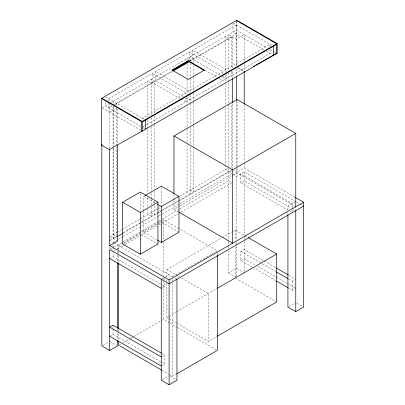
<?xml version="1.0" encoding="UTF-8"?>
<svg xmlns="http://www.w3.org/2000/svg" width="405" height="405" viewBox="0 0 405 405"><rect width="100%" height="100%" fill="white"/><g stroke="black" fill="none" stroke-linecap="round" stroke-linejoin="round"><path stroke-width="0.3" stroke-dasharray="2.02 1.52" d="M236.358 24.928L108.57 98.704L108.57 101.118M102.328 107.487L108.646 103.837M110.656 102.678L236.358 30.107L267.442 48.048M111.851 105.872L108.57 107.765L108.57 103.538M113.602 104.86L172.191 71.032M189.277 61.17L236.358 33.99M115.121 104.47L172.611 71.275M190.132 61.16L232.293 36.82L232.293 68.41M109.694 112.296L116.493 108.368M142.747 126.861L146.023 124.973M146.569 124.654L269.983 53.404L269.983 49.78M143.684 210.813L143.684 196.339L144.752 195.721M109.694 236.55L116.812 232.44M117.359 232.126L121.738 229.594M122.285 229.281L139.806 219.161M140.358 218.847L157.327 209.046M157.879 208.732L160.613 207.152M179.779 196.086L228.511 167.953M110.241 240.114L116.888 236.277M123.383 232.531L231.873 169.892L231.873 103.548M116.761 236.839L113.476 238.732L113.476 146.488M123.333 233.042L140.854 222.927M141.401 222.613L158.375 212.812M158.922 212.493L161.661 210.914M162.208 210.6L179.182 200.799M179.729 200.485L232.293 170.135M113.056 242.372L117.982 239.527M118.533 239.213L122.912 236.682M123.459 236.368L158.502 216.138M159.049 215.819L179.309 204.125M179.855 203.806L231.873 173.775L225.15 169.892L225.15 166.733M294.891 197.215L244.205 167.953L236.358 172.479L233.219 170.667M173.963 200.47L173.963 209.329L179.405 206.185M179.952 205.872L232.718 175.405M233.265 175.092L237.072 172.894L294.678 206.155M110.216 249.191L113.527 247.278M113.876 247.075L122.836 241.906M123.383 241.588L140.905 231.473M141.451 231.159L158.426 221.358M158.973 221.044L161.711 219.459M162.258 219.145L179.233 209.344M179.779 209.031L228.511 180.893L231.873 182.837L180.954 212.235M295.979 201.731L244.205 171.836L236.358 176.362L232.171 173.947M118.66 249.394L118.66 245.612L123.034 243.086M123.581 242.767L158.578 222.563M159.124 222.249L161.311 220.988M161.858 220.669L163.498 219.723L178.17 228.197M123.722 243.415L139.771 234.151M143.684 211.445L143.684 232.212L157.591 224.183M158.127 223.874L160.264 222.639M114.149 250.801L115.248 250.168M117.435 248.908L124.553 244.797M125.105 244.478L158.502 225.195M159.049 224.881L178.215 213.815M109.694 258.552L113.056 256.613L160.274 283.875M292.405 207.775L292.405 203.543L240.838 173.775L240.838 182.837L244.205 180.893L291.423 208.155M166.86 277.116L166.86 269.558L221.56 237.973M222.107 237.659L231.954 231.974M232.5 231.66L235.234 230.081L244.514 235.437M161.256 279.263L163.655 277.876M165.442 276.848L169.103 274.732L169.103 278.518M295.285 201.882L287.92 206.135L287.92 209.922M172.464 276.676L217.303 250.786L178.716 228.511M162.218 287.768L164.617 286.381L164.617 282.756M252.239 267.077L240.838 260.496L240.838 251.434L244.205 249.495L263.741 260.774M109.694 336.211L113.056 334.272L160.274 361.533M240.838 260.496L244.205 258.552L255.601 265.133M102.895 345.318L108.646 341.992M228.511 250.705L228.511 272.793L236.358 268.262L243.678 272.489M119.753 344.64L120.847 344.012M123.034 342.746L130.142 338.646M130.688 338.327L161.311 320.649M161.858 320.335L163.498 319.388L169.477 322.841M166.86 283.419L166.86 317.444L168.5 316.497M169.047 316.183L176.16 312.078M176.707 311.759L216.64 288.709M161.256 356.921L164.617 354.983L164.617 364.039L162.218 365.426M288.603 279.01L292.405 281.207L295.285 279.541M288.603 288.071L292.405 290.264L295.766 288.325M176.681 323.119L208.332 341.39L216.538 336.651M162.304 379.617L168.581 375.992M288.967 306.489L295.245 302.864M169.204 374.453L172.464 376.336L176.291 374.129M233.472 23.262L273.35 46.286M270.165 49.623L273.436 51.516M273.983 51.83L276.711 53.404M264.075 49.992L232.996 32.046L232.996 22.989M266.257 51.253L273.35 55.343M228.511 38.521L225.15 36.577L225.15 72.591M238.383 67.751L243.618 70.774M237.401 67.716L243.678 71.341M220.305 75.198L192.643 59.226L192.643 50.169L226.268 69.584L226.268 71.999M223.013 76.763L226.268 78.641L226.268 74.414M190.401 60.522L187.039 58.578L187.039 60.477M205.006 70.247L216.938 77.137M219.11 78.393L222.907 80.585L222.907 76.358M183.313 96.552L155.652 80.585L155.652 71.523L189.277 90.938L189.277 93.96M186.027 98.121L189.277 100L189.277 96.375M180.493 98.81L152.29 82.524L152.29 73.467L185.915 92.882L185.915 95.296M181.035 99.124L185.915 101.939L185.915 97.711M151.166 83.172L147.805 81.233L147.805 117.242M296.526 202.044L303.613 206.135M105.69 97.038L144.474 119.429M291.964 208.469L295.766 210.666L295.766 207.284M240.838 182.837L288.061 210.099M290.233 211.354L291.317 211.977M140.656 126.284L105.209 105.821L105.209 101.594M142.681 127.453L145.562 129.119M102.369 108.064L140.565 130.116M190.401 189.955L193.762 191.894L193.762 148.301M245.06 235.75L247.789 237.325M264.288 261.088L275.683 267.67M288.709 275.187L295.225 278.949M173.963 209.329L178.311 211.84M240.838 251.434L276.119 271.806M143.684 196.339L155.449 203.133M257.772 266.389L275.683 276.731M276.225 277.04L287.079 283.308M287.626 283.621L295.225 288.011M252.781 267.391L276.119 280.862M151.166 212.605L154.528 214.549L154.528 205.7M161.868 222.33L178.985 232.212M296.809 303.163L303.613 307.091M228.511 272.793L235.831 277.02M235.781 278.286L276.164 301.598M143.684 232.212L157.054 239.932M141.375 234.46L157.96 244.033M113.056 234.606L116.417 236.55L116.417 146.828M110.175 236.829L116.493 240.474M166.86 269.558L177.228 275.542M177.775 275.856L179.41 276.802M181.592 278.063L208.332 293.498L208.332 341.39M109.694 240.433L113.354 242.544M113.876 242.848L117.541 244.964L117.541 250.639M118.66 245.612L172.763 276.848M174.854 278.053L176.423 278.959M160.82 284.188L164.617 286.381M166.86 317.444L168.495 318.391M169.042 318.705L176.14 322.8M170.019 323.155L177.086 327.23M177.628 327.544L216.214 349.824M161.904 353.413L164.617 354.983M160.82 361.847L164.617 364.039M162.137 370.378L168.662 374.139M109.694 341.39L116.493 345.318M170.151 376.296L176.95 380.219M292.405 210.19L292.405 211.395M292.405 281.207L292.405 290.264M287.92 212.443L287.92 214.336M269.983 46.757L269.983 44.342L142.201 118.118L142.201 120.533M244.205 61.803L244.205 34.638L236.358 39.163L228.511 34.638L228.511 72.004M244.205 64.329L244.205 70.647M244.205 104.768L244.205 162.263M244.205 162.896L244.205 167.953M244.205 171.836L244.205 236.824M244.205 237.457L244.205 240.61M244.205 241.243L244.205 272.793M237.072 100.779L237.072 167.199M237.072 167.832L237.072 172.894M236.814 21.511L236.814 65.585M236.358 21.045L236.358 66.481M236.358 68.637L236.358 76.221M236.358 101.083L236.358 166.794M236.358 169.082L236.358 240.094M236.358 242.362L236.358 277.324M235.234 230.081L235.234 240.793M235.234 243.314L235.234 244.574M235.234 247.09L235.234 277.972M232.293 71.569L232.293 77.887M232.293 103.791L232.293 168.87M231.873 36.577L231.873 68.167M231.873 71.326L231.873 78.276M228.511 72.637L228.511 103.503M228.511 104.136L228.511 168.045M228.511 168.677L228.511 241.243M228.511 241.876L228.511 245.658M228.511 246.291L228.511 250.077M225.15 75.117L225.15 82.068M225.15 84.594L225.15 105.447M225.15 107.973L225.15 166.101M222.907 73.938L222.907 71.523L189.277 52.108L189.277 59.96M217.303 253.312L217.303 254.573M193.762 63.003L193.762 58.578L190.401 56.639L190.401 61.064M193.762 65.529L193.762 76.904M193.762 77.537L193.762 92.699M193.762 93.332L193.762 101.544M193.762 102.176L193.762 124.922M193.762 125.555L193.762 147.668M190.401 63.59L190.401 78.211M190.401 78.752L190.401 92.745M190.401 95.18L190.401 103.488M190.401 104.024L190.401 124.968M190.401 127.403L190.401 144.555M190.401 146.99L190.401 193.838L187.039 191.894L187.039 144.509M187.039 63.636L187.039 78.798M187.039 79.431L187.039 94.593M187.039 97.124L187.039 104.07M187.039 106.601L187.039 128.714M187.039 129.347L187.039 143.876M173.963 194.147L173.963 199.842M172.464 279.197L172.464 282.351M172.464 282.984L172.464 376.336M166.86 279.637L166.86 282.786M164.617 277.319L164.617 279.739M163.498 219.723L163.498 241.8M163.498 242.433L163.498 275.233M163.498 277.754L163.498 280.908M163.498 281.541L163.498 319.388M161.337 187.409L161.337 205.659M154.528 113.456L154.528 81.233L151.166 79.289L151.166 115.395M154.528 115.982L154.528 124.193M154.528 124.826L154.528 188.644M154.528 191.17L154.528 198.749M154.528 201.28L154.528 203.173M151.166 117.83L151.166 124.78M151.166 126.77L151.166 191.125M151.166 193.109L151.166 198.799M151.166 199.336L151.166 206.378M151.166 206.92L151.166 216.488L147.805 214.549L147.805 209.491M147.805 119.774L147.805 128.618M147.805 129.251L147.805 193.064M147.805 197.488L147.805 206.965M140.307 193.301L140.307 211.39M118.66 251.92L118.66 255.074M118.66 255.702L118.66 262.642M118.66 329.503L118.66 331.396M118.66 333.917L118.66 340.225M117.541 109.026L117.541 143.78M117.541 251.272L117.541 254.426M117.541 255.059L117.541 262M117.541 328.885L117.541 332.039M117.541 332.672L117.541 339.613M116.417 103.234L116.417 105.128M116.417 108.287L116.417 146.2M113.476 106.682L113.476 145.856M113.056 101.291L113.056 103.822M113.056 106.348L113.056 147.506M113.056 148.048L113.056 238.489M113.056 244.792L113.056 246.605M113.056 247.207L113.056 250.832M113.056 251.176L113.056 256.613M113.056 326.42L113.056 328.232M113.056 328.835L113.056 334.272M109.694 103.234L109.694 148.306M109.694 246.473L109.694 249.495"/><path stroke-width="0.61" d="M101.847 98.704L101.847 98.172L142.201 121.47L142.201 131.063L109.234 149.566L101.387 145.036L101.387 98.44L236.814 20.25L277.167 43.548L277.167 53.136L141.74 131.326L141.74 121.738L277.167 43.548M188.209 60.669L171.958 70.055L188.209 79.436L204.464 70.055L188.209 60.669L188.209 61.201L204.464 70.581M172.5 70.273L188.209 61.201M172.464 70.875L189.165 61.236M173.158 70.961L189.586 61.479M101.387 145.036L101.847 144.767M142.201 122.001L276.711 44.342M109.234 149.566L109.694 149.298M244.205 71.639L244.66 71.376M173.963 193.514L173.963 135.948L237.072 99.514L295.766 133.402L295.766 206.783M122.654 202.247L140.307 192.056L157.96 202.247L157.96 244.033L140.307 254.224L122.654 244.033L122.654 202.247L140.307 212.438L157.96 202.247M145.289 195.412L161.337 186.148L178.985 196.339L178.985 232.212L161.337 242.403L157.591 240.241M157.591 204.368L161.337 206.53L178.985 196.339M173.963 135.948L232.657 169.837L295.766 133.402M117.308 236.52L122.786 233.361M109.694 148.939L109.694 245.612L117.541 241.081L117.541 145.041M109.694 245.612L169.103 279.911L303.613 202.252L303.613 307.091L295.766 311.622L287.92 307.091L287.92 214.969M303.613 206.135L169.103 283.794L109.694 249.495L109.694 350.452L117.541 345.921L117.541 340.24M217.085 288.446L276.711 254.026L276.711 301.912L217.085 336.337M176.838 373.81L217.303 350.452L217.303 255.201M161.256 279.263L161.256 380.219L169.103 384.75L176.95 380.219L176.95 279.263M253.479 66.43L254.674 65.767M255.682 65.195L277.167 53.136M295.437 197.529L303.613 202.252M101.387 98.44L141.74 121.738M248.331 237.639L276.711 254.026M276.225 267.983L288.168 274.879M178.858 212.154L232.657 243.213L232.657 169.837M276.661 272.119L288.061 278.696M276.661 281.176L288.061 287.758M109.694 258.552L161.256 288.325M161.362 353.099L113.056 325.21L109.694 327.154L161.256 356.921M109.694 336.211L161.256 365.983M161.595 370.064L118.66 345.273L118.66 341.491M109.694 350.452L101.847 345.921L101.847 145.036M295.766 210.666L295.766 311.622M276.711 53.404L276.711 43.811L236.358 20.513L236.358 21.045M273.35 46.286L273.35 55.343M244.205 71.913L244.205 104.136M236.358 76.444L236.358 100.455M232.293 78.519L232.293 102.531M169.103 279.911L169.103 384.75M161.337 206.53L161.337 242.403M145.562 120.062L145.562 129.119M140.307 212.438L140.307 254.224M118.66 263.27L118.66 328.875M117.541 262.632L117.541 328.252"/></g></svg>
